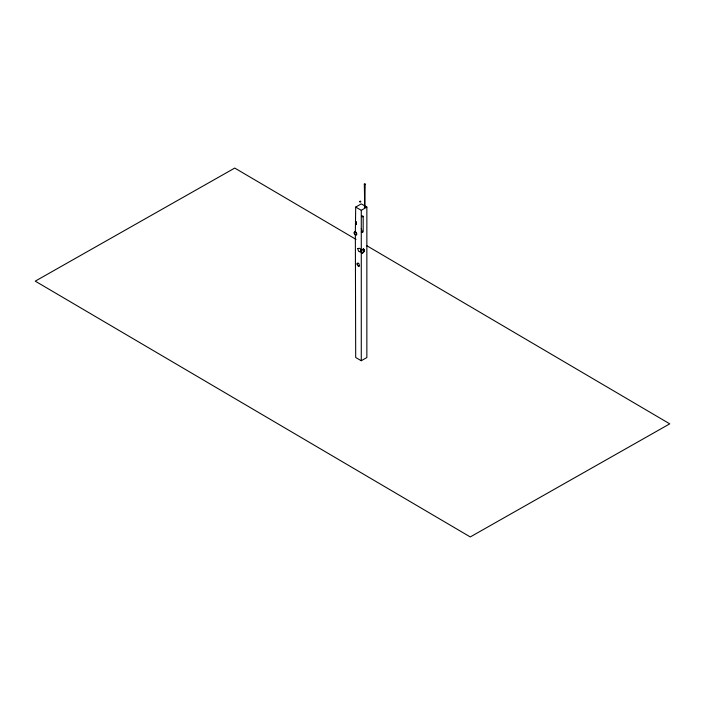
<?xml version="1.0" encoding="UTF-8"?>
<svg xmlns="http://www.w3.org/2000/svg" width="705" height="705" viewBox="0 0 705 705"><rect width="100%" height="100%" fill="white"/><g stroke="black" fill="none" stroke-linecap="round" stroke-linejoin="round"><path stroke-width="1.06" d="M356.219 224.481L355.479 223.432L356.219 221.537M355.681 224.164L356.342 224.631L355.91 221.978M362.467 253.007L362.044 252.76C358.202 251.641 365.313 246.274 364.124 251.262C361.841 256.1 359.911 249.024 363.886 249.341M354.183 232.809C357.479 229.381 356.695 239.409 354.183 232.809C355.338 229.354 358.678 235.981 355.39 234.421L355.056 234.624M357.038 264.031C360.334 260.603 359.55 270.632 357.038 264.031L357.373 263.829M364.318 184.102L365.181 184.102L364.749 207.305L364.318 184.102L365.181 184.102M364.335 207.12L365.181 207.059M363.19 216.347C361.295 218.136 361.295 214.558 363.19 216.347L363.163 231.919L361.718 232.139L362.106 231.311M363.886 251.747L363.842 250.522L364.274 250.768M355.355 232.13L355.699 207.085L361.277 203.868L366.856 207.085L366.856 357.523L361.277 360.74L355.699 357.523L355.355 234.844M355.699 207.085L361.277 210.31L366.856 207.085M354.342 232.218L355.108 231.769M354.218 233.179L354.527 232.606M354.342 233.575L354.562 232.985M354.527 233.963L354.677 233.381M355.946 235.003L356.721 234.554M357.197 263.441L357.964 262.991M358.801 266.226L359.576 265.776M361.277 231.954L362.326 232.289L361.277 228.623M363.154 249.006L364.124 249.561M363.463 249.103L364.274 249.887M363.586 252.196L362.802 252.319L363.234 252.566M361.145 252.487L362.114 253.042M356.043 239.392L234.739 168.063L35.25 281.145L470.27 536.937L669.75 423.846L366.468 245.525M361.277 210.31L361.277 360.74M357.77 248.592C359.312 256.752 363.242 246.459 357.77 248.592M359.391 201.507C360.652 203.525 361.806 200.026 359.391 201.507"/></g></svg>
